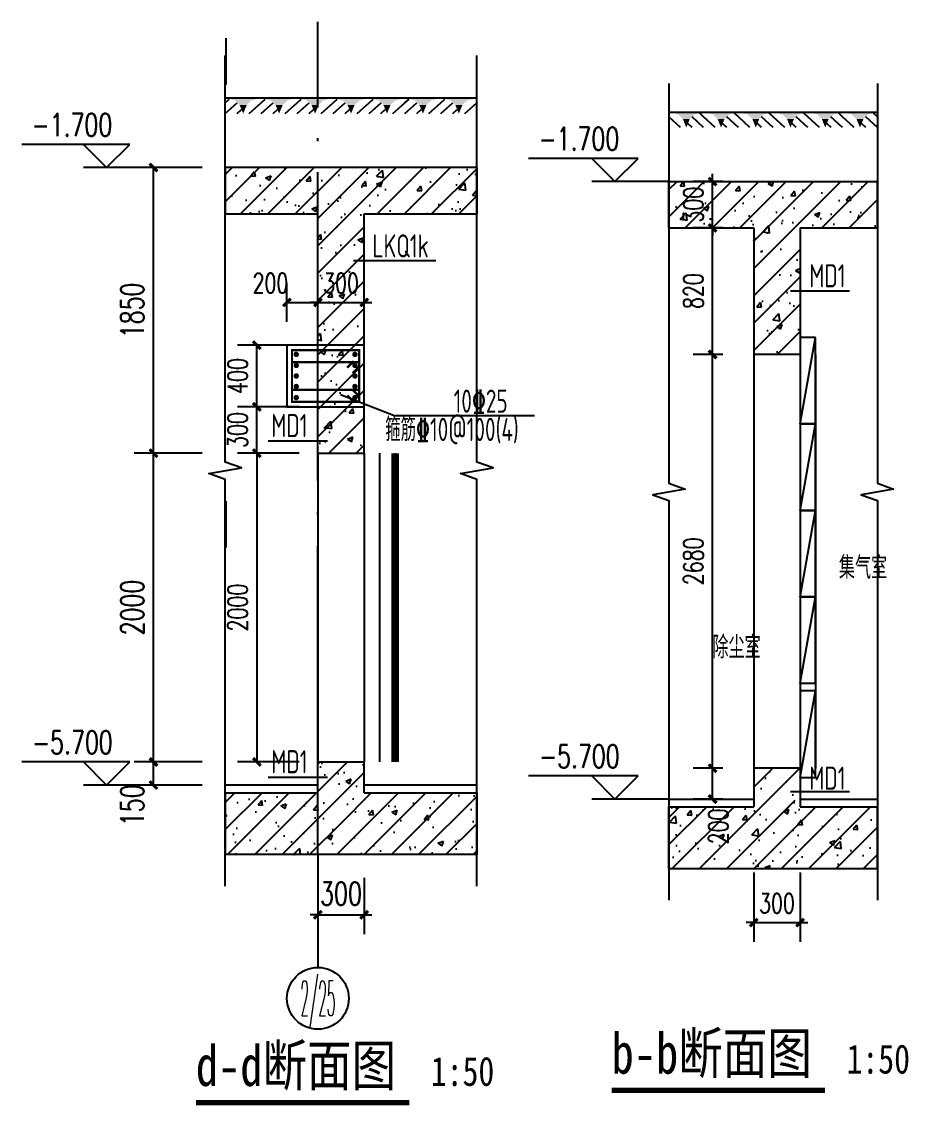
# Model space of a CAD drawing. Extents: x 37906 to 290206, y -18154 to 41246.
# Drawn here: x 100651 to 106392, y 20290 to 27310 of the extents above; entities that cross this region are included whole.
import ezdxf
from ezdxf.enums import TextEntityAlignment as Align

# ---------------------------------------------------------------- set-up
doc = ezdxf.new("R2010")
doc.units = 0
doc.header["$LTSCALE"] = 1000
doc.header["$MEASUREMENT"] = 0
doc.linetypes.add('DOTE', pattern=[2.42, 2, -0.2, 0.02, -0.2])
for name, color, linetype in [('A-面层', 151, 'Continuous'), ('AXIS', 3, 'Continuous'), ('AXIS_TEXT', 7, 'Continuous'), ('DIM_ELEV', 3, 'Continuous'), ('DIM_SYMB', 3, 'Continuous'), ('DOTE', 1, 'DOTE'), ('PUB_DIM', 3, 'Continuous'), ('PUB_HATCH', 8, 'Continuous'), ('PUB_TEXT', 7, 'Continuous'), ('REIN', 1, 'Continuous'), ('RF-M', 7, 'Continuous'), ('RF-QT', 30, 'Continuous'), ('SURFACE', 6, 'Continuous'), ('TEXT', 7, 'Continuous'), ('TWT_DIM', 3, 'Continuous')]:
    doc.layers.add(name, color=color, linetype=linetype)
doc.layers.add('RF-WZ', color=110, linetype='Continuous', lineweight=0)
doc.styles.add('_TCH_AXIS', font='COMPLEX', dxfattribs={"bigfont": 'GBCBIG'})
doc.styles.add('_TCH_DIM', font='SIMPLEX', dxfattribs={"bigfont": 'GBCBIG'})
doc.styles.add('_TCH_DIM_T3', font='SIMPLEX', dxfattribs={"width": 0.705882, "bigfont": 'GBCBIG'})
doc.styles.add('COMPLEX', font='COMPLEX.shx', dxfattribs={"width": 0.65})
doc.styles.add('KING-1', font='GBENOR', dxfattribs={"bigfont": 'GBCBIG'})
doc.styles.get("Standard").update_dxf_attribs({"font": 'tssdeng2.shx', "width": 0.7, "bigfont": 'hztxt.shx'})
doc.styles.add('TSSD_Rein', font='tssdeng2.shx', dxfattribs={"width": 0.7, "bigfont": 'tssdchn.shx'})
doc.styles.add('TYDG_01', font='', dxfattribs={"width": 0.8})
doc.styles.get('TYDG_01').set_extended_font_data('SimSun')
doc.dimstyles.new('_TCH_ARCH&&50', dxfattribs={"dimtxt": 127.5, "dimasz": 50, "dimexe": 125, "dimexo": 150, "dimgap": 61.25, "dimtad": 1, "dimdec": 0, "dimrnd": 5, "dimzin": 0, "dimdsep": 46, "dimtxsty": '_TCH_DIM_T3', "dimblk": 'ARCHTICK', "dimcen": 0.09, "dimclrt": 7, "dimazin": 2, "dimtfac": 1, "dimtdec": 0, "dimtix": 1, "dimtmove": 2, "dimatfit": 3, "dimfxl": 1, "dimtolj": 1, "dimtzin": 0, "dimarcsym": 0})
doc.dimstyles.new('_TWT_ARCH&&50', dxfattribs={"dimtxt": 148.75, "dimasz": 50, "dimexe": 125, "dimexo": 150, "dimgap": 63.125, "dimtad": 1, "dimdec": 0, "dimzin": 0, "dimdsep": 46, "dimtxsty": '_TCH_DIM_T3', "dimblk": 'ARCHTICK', "dimcen": 0.09, "dimclrt": 7, "dimazin": 2, "dimtfac": 1, "dimtdec": 0, "dimtix": 1, "dimtmove": 2, "dimatfit": 3, "dimfxl": 1, "dimtolj": 1, "dimtzin": 0, "dimarcsym": 0})
pattern_1 = [(45, (-1656698.88, -18145.32), (-88.388348, 88.388348), []), (50, (-1656698.88, -18145.32), (358.63009, -31.376067), [37.5, -412.5]), (355, (-1656698.9, -18145.3), (-69.37567, 376.09607), [30, -330]), (100.4514, (-1656669, -18147.93), (289.25469, 344.71977), [31.870095, -350.571056]), (46.1842, (-1656698.9, -18045.3), (533.62052, -82.75951), [56.25, -618.75]), (96.6356, (-1656654.4, -18052.2), (467.33135, 487.05894), [47.80514, -525.8565]), (351.1842, (-1656698.9, -18045.3), (467.33097, 487.0593), [45, -495]), (21, (-1656648.88, -18070.32), (298.453526, -201.309445), [37.5, -412.5]), (326, (-1656648.9, -18070.3), (121.657666, 362.57502), [30, -330]), (71.4514, (-1656624, -18087.1), (420.111314, 161.26525), [31.870095, -350.571056]), (37.5, (-1656698.88, -18145.32), (6.079928, 166.446927), [0, -326, 0, -335, 0, -331.25]), (7.5, (-1656698.88, -18145.32), (131.534769, 197.205856), [0, -191, 0, -318.5, 0, -126.25]), (327.5, (-1656810.38, -18145.32), (266.911218, -11.277436), [0, -125, 0, -390, 0, -517.5]), (317.5, (-1656860.38, -18145.32), (291.593085, 50.05249), [0, -162.5, 0, -259, 0, -367.5])]
pattern_2 = [(45, (-1667340.24, -18145.32), (-88.388348, 88.388348), []), (50, (-1667340.24, -18145.32), (358.63009, -31.376067), [37.5, -412.5]), (355, (-1667340.24, -18145.3), (-69.37567, 376.09607), [30, -330]), (100.4514, (-1667310.36, -18147.93), (289.25469, 344.71977), [31.870095, -350.571056]), (46.1842, (-1667340.24, -18045.3), (533.62052, -82.75951), [56.25, -618.75]), (96.6356, (-1667295.77, -18052.2), (467.33135, 487.05894), [47.80514, -525.8565]), (351.1842, (-1667340.24, -18045.3), (467.33097, 487.0593), [45, -495]), (21, (-1667290.24, -18070.32), (298.453526, -201.309445), [37.5, -412.5]), (326, (-1667290.24, -18070.3), (121.657666, 362.57502), [30, -330]), (71.4514, (-1667265.37, -18087.1), (420.111314, 161.26525), [31.870095, -350.571056]), (37.5, (-1667340.24, -18145.32), (6.079928, 166.446927), [0, -326, 0, -335, 0, -331.25]), (7.5, (-1667340.24, -18145.32), (131.534769, 197.205856), [0, -191, 0, -318.5, 0, -126.25]), (327.5, (-1667451.74, -18145.32), (266.911218, -11.277436), [0, -125, 0, -390, 0, -517.5]), (317.5, (-1667501.74, -18145.32), (291.593085, 50.05249), [0, -162.5, 0, -259, 0, -367.5])]

# ---------------------------------------------------------------- blocks, each defined once
blk = doc.blocks.new('_ArchTick')
at = {"color": 0, "linetype": 'ByBlock', "const_width": 0.4}
blk.add_lwpolyline([(-0.5, -0.5), (0.5, 0.5)], dxfattribs=at)
blk = doc.blocks.new('*D1166')
at = {"layer": 'Defpoints', "color": 0}
for p in [(105391.7, 21949.2), (105691.7, 21949.2), (105691.7, 21473.7)]:
    blk.add_point(p, dxfattribs=at)
at = {"layer": 'PUB_DIM', "color": 0, "lineweight": -2}
for p, q in [((105391.7, 21799.2), (105391.7, 21348.7)), ((105691.7, 21799.2), (105691.7, 21348.7)), ((105391.7, 21473.7), (105341.7, 21473.7)), ((105391.7, 21473.7), (105691.7, 21473.7)), ((105691.7, 21473.7), (105741.7, 21473.7))]:
    blk.add_line(p, q, dxfattribs=at)
at = {"layer": 'PUB_DIM', "color": 0, "lineweight": -2, "xscale": 50, "yscale": 50, "zscale": 50}
blk.add_blockref('_ArchTick', (105391.7, 21473.7), dxfattribs=at)
at = {"layer": 'PUB_DIM', "color": 0, "lineweight": -2, "xscale": 50, "yscale": 50, "zscale": 50, "rotation": 180}
blk.add_blockref('_ArchTick', (105691.7, 21473.7), dxfattribs=at)
at = {"layer": 'PUB_DIM', "color": 7, "insert": (105541.7, 21598.7), "char_height": 127.5, "attachment_point": 5, "style": '_TCH_DIM_T3'}
blk.add_mtext('\\A1;300', dxfattribs=at)
blk = doc.blocks.new('*D1167')
at = {"layer": 'Defpoints', "color": 0}
for p in [(105124.9, 26274.2), (105341.7, 26274.2), (105341.7, 25974.2)]:
    blk.add_point(p, dxfattribs=at)
at = {"layer": 'PUB_DIM', "color": 0, "lineweight": -2}
for p, q in [((105124.9, 26274.2), (105124.9, 26324.2)), ((105191.7, 26274.2), (104999.9, 26274.2)), ((105124.9, 25974.2), (105124.9, 26274.2)), ((105191.7, 25974.2), (104999.9, 25974.2)), ((105124.9, 25974.2), (105124.9, 25924.2))]:
    blk.add_line(p, q, dxfattribs=at)
at = {"layer": 'PUB_DIM', "color": 0, "lineweight": -2, "xscale": 50, "yscale": 50, "zscale": 50}
for p, rotation in [((105124.9, 26274.2), 270), ((105124.9, 25974.2), 90)]:
    blk.add_blockref('_ArchTick', p, dxfattribs=dict(at, rotation=rotation))
at = {"layer": 'PUB_DIM', "color": 7, "insert": (104999.9, 26124.2), "char_height": 127.5, "attachment_point": 5, "rotation": 90, "style": '_TCH_DIM_T3'}
blk.add_mtext('\\A1;300', dxfattribs=at)
blk = doc.blocks.new('*D1168')
at = {"layer": 'Defpoints', "color": 0}
for p in [(105124.9, 25974.2), (105341.7, 25974.2), (105341.7, 25154.2)]:
    blk.add_point(p, dxfattribs=at)
at = {"layer": 'PUB_DIM', "color": 0, "lineweight": -2}
for p, q in [((105191.7, 25974.2), (104999.9, 25974.2)), ((105124.9, 25154.2), (105124.9, 25974.2)), ((105191.7, 25154.2), (104999.9, 25154.2))]:
    blk.add_line(p, q, dxfattribs=at)
at = {"layer": 'PUB_DIM', "color": 0, "lineweight": -2, "xscale": 50, "yscale": 50, "zscale": 50}
for p, rotation in [((105124.9, 25974.2), 90), ((105124.9, 25154.2), 270)]:
    blk.add_blockref('_ArchTick', p, dxfattribs=dict(at, rotation=rotation))
at = {"layer": 'PUB_DIM', "color": 7, "insert": (104999.9, 25564.2), "char_height": 127.5, "attachment_point": 5, "rotation": 90, "style": '_TCH_DIM_T3'}
blk.add_mtext('\\A1;820', dxfattribs=at)
blk = doc.blocks.new('*D1169')
at = {"layer": 'Defpoints', "color": 0}
for p in [(105125.3, 25154.2), (105341.7, 25154.2), (105341.7, 22474.2)]:
    blk.add_point(p, dxfattribs=at)
at = {"layer": 'PUB_DIM', "color": 0, "lineweight": -2}
for p, q in [((105191.7, 25154.2), (105000.3, 25154.2)), ((105125.3, 22474.2), (105125.3, 25154.2)), ((105191.7, 22474.2), (105000.3, 22474.2))]:
    blk.add_line(p, q, dxfattribs=at)
at = {"layer": 'PUB_DIM', "color": 0, "lineweight": -2, "xscale": 50, "yscale": 50, "zscale": 50}
for p, rotation in [((105125.3, 25154.2), 90), ((105125.3, 22474.2), 270)]:
    blk.add_blockref('_ArchTick', p, dxfattribs=dict(at, rotation=rotation))
at = {"layer": 'PUB_DIM', "color": 7, "insert": (105000.3, 23814.2), "char_height": 127.5, "attachment_point": 5, "rotation": 90, "style": '_TCH_DIM_T3'}
blk.add_mtext('\\A1;2680', dxfattribs=at)
blk = doc.blocks.new('*D1170')
at = {"layer": 'Defpoints', "color": 0}
for p in [(105124.9, 22474.2), (105341.7, 22474.2), (105341.7, 22274.2)]:
    blk.add_point(p, dxfattribs=at)
at = {"layer": 'PUB_DIM', "color": 0, "lineweight": -2}
for p, q in [((105191.7, 22474.2), (104999.9, 22474.2)), ((105124.9, 22274.2), (105124.9, 22474.2)), ((105191.7, 22274.2), (104999.9, 22274.2))]:
    blk.add_line(p, q, dxfattribs=at)
at = {"layer": 'PUB_DIM', "color": 0, "lineweight": -2, "xscale": 50, "yscale": 50, "zscale": 50}
for p, rotation in [((105124.9, 22474.2), 90), ((105124.9, 22274.2), 270)]:
    blk.add_blockref('_ArchTick', p, dxfattribs=dict(at, rotation=rotation))
at = {"layer": 'PUB_DIM', "color": 7, "insert": (105162.4, 22097), "char_height": 127.5, "attachment_point": 5, "rotation": 90, "style": '_TCH_DIM_T3'}
blk.add_mtext('\\A1;200', dxfattribs=at)
blk = doc.blocks.new('*D1180')
at = {"layer": 'Defpoints', "color": 0}
for p in [(102568.9, 21914.6), (102868.9, 21914.6), (102868.9, 21524.3)]:
    blk.add_point(p, dxfattribs=at)
at = {"layer": 'TWT_DIM', "color": 0, "lineweight": -2}
for p, q in [((102568.9, 21764.6), (102568.9, 21399.3)), ((102868.9, 21764.6), (102868.9, 21399.3)), ((102568.9, 21524.3), (102518.9, 21524.3)), ((102568.9, 21524.3), (102868.9, 21524.3)), ((102868.9, 21524.3), (102918.9, 21524.3))]:
    blk.add_line(p, q, dxfattribs=at)
at = {"layer": 'TWT_DIM', "color": 0, "lineweight": -2, "xscale": 50, "yscale": 50, "zscale": 50}
blk.add_blockref('_ArchTick', (102568.9, 21524.3), dxfattribs=at)
at = {"layer": 'TWT_DIM', "color": 0, "lineweight": -2, "xscale": 50, "yscale": 50, "zscale": 50, "rotation": 180}
blk.add_blockref('_ArchTick', (102868.9, 21524.3), dxfattribs=at)
at = {"layer": 'TWT_DIM', "color": 7, "insert": (102718.9, 21661.8), "char_height": 148.75, "attachment_point": 5, "style": '_TCH_DIM_T3'}
blk.add_mtext('\\A1;300', dxfattribs=at)
blk = doc.blocks.new('*D1181')
at = {"layer": 'Defpoints', "color": 0}
for p in [(101504.3, 22514.6), (101968.9, 22514.6), (101968.9, 22364.6)]:
    blk.add_point(p, dxfattribs=at)
at = {"layer": 'TWT_DIM', "color": 0, "lineweight": -2}
for p, q in [((101818.9, 22514.6), (101379.3, 22514.6)), ((101504.3, 22364.6), (101504.3, 22514.6)), ((101818.9, 22364.6), (101379.3, 22364.6))]:
    blk.add_line(p, q, dxfattribs=at)
at = {"layer": 'TWT_DIM', "color": 0, "lineweight": -2, "xscale": 50, "yscale": 50, "zscale": 50}
for p, rotation in [((101504.3, 22514.6), 90), ((101504.3, 22364.6), 270)]:
    blk.add_blockref('_ArchTick', p, dxfattribs=dict(at, rotation=rotation))
at = {"layer": 'TWT_DIM', "color": 7, "insert": (101366.8, 22233.9), "char_height": 148.75, "attachment_point": 5, "rotation": 90, "style": '_TCH_DIM_T3'}
blk.add_mtext('\\A1;150', dxfattribs=at)
blk = doc.blocks.new('*D1182')
at = {"layer": 'Defpoints', "color": 0}
for p in [(101504.3, 24514.6), (101968.9, 24514.6), (101968.9, 22514.6)]:
    blk.add_point(p, dxfattribs=at)
at = {"layer": 'TWT_DIM', "color": 0, "lineweight": -2}
for p, q in [((101818.9, 24514.6), (101379.3, 24514.6)), ((101504.3, 22514.6), (101504.3, 24514.6)), ((101818.9, 22514.6), (101379.3, 22514.6))]:
    blk.add_line(p, q, dxfattribs=at)
at = {"layer": 'TWT_DIM', "color": 0, "lineweight": -2, "xscale": 50, "yscale": 50, "zscale": 50}
for p, rotation in [((101504.3, 24514.6), 90), ((101504.3, 22514.6), 270)]:
    blk.add_blockref('_ArchTick', p, dxfattribs=dict(at, rotation=rotation))
at = {"layer": 'TWT_DIM', "color": 7, "insert": (101366.8, 23514.6), "char_height": 148.75, "attachment_point": 5, "rotation": 90, "style": '_TCH_DIM_T3'}
blk.add_mtext('\\A1;2000', dxfattribs=at)
blk = doc.blocks.new('*D1183')
at = {"layer": 'Defpoints', "color": 0}
for p in [(101504.3, 26364.6), (101968.9, 26364.6), (101968.9, 24514.6)]:
    blk.add_point(p, dxfattribs=at)
at = {"layer": 'TWT_DIM', "color": 0, "lineweight": -2}
for p, q in [((101818.9, 26364.6), (101379.3, 26364.6)), ((101504.3, 24514.6), (101504.3, 26364.6)), ((101818.9, 24514.6), (101379.3, 24514.6))]:
    blk.add_line(p, q, dxfattribs=at)
at = {"layer": 'TWT_DIM', "color": 0, "lineweight": -2, "xscale": 50, "yscale": 50, "zscale": 50}
for p, rotation in [((101504.3, 26364.6), 90), ((101504.3, 24514.6), 270)]:
    blk.add_blockref('_ArchTick', p, dxfattribs=dict(at, rotation=rotation))
at = {"layer": 'TWT_DIM', "color": 7, "insert": (101366.8, 25439.6), "char_height": 148.75, "attachment_point": 5, "rotation": 90, "style": '_TCH_DIM_T3'}
blk.add_mtext('\\A1;1850', dxfattribs=at)
blk = doc.blocks.new('$LinePat$自然土壤')
at = {"color": 0}
for p, q in [((0, -90), (71, -19)), ((0, -300), (211, -89)), ((420, -300), (630, -90)), ((210, -300), (286, -224))]:
    blk.add_line(p, q, dxfattribs=at)
for points in [[(0, 0), (630, 0), (168, -45), (462, -45)], [(168, -45), (462, -45), (252, -132), (378, -132)], [(252, -132), (378, -132), (315, -300)]]:
    blk.add_solid(points, dxfattribs=at)
blk = doc.blocks.new('_AXISO')
blk.add_circle((0, 0), 0.5)
at = {"layer": 'AXIS_TEXT', "style": 'COMPLEX', "width": 1.041667}
blk.add_attdef('A', text='', height=0.56, dxfattribs=at).set_placement((-0.25, -0.28), (0.25, -0.28), align=Align.FIT)
blk = doc.blocks.new('*D1184')
at = {"layer": 'Defpoints', "color": 0}
for p in [(102568.9, 25491.1), (102368.9, 25214.6), (102568.9, 25214.6)]:
    blk.add_point(p, dxfattribs=at)
at = {"layer": 'PUB_DIM', "color": 0, "lineweight": -2}
for p, q in [((102368.9, 25364.6), (102368.9, 25616.1)), ((102568.9, 25364.6), (102568.9, 25616.1)), ((102368.9, 25491.1), (102568.9, 25491.1))]:
    blk.add_line(p, q, dxfattribs=at)
at = {"layer": 'PUB_DIM', "color": 0, "lineweight": -2, "xscale": 50, "yscale": 50, "zscale": 50, "rotation": 180}
blk.add_blockref('_ArchTick', (102368.9, 25491.1), dxfattribs=at)
at = {"layer": 'PUB_DIM', "color": 0, "lineweight": -2, "xscale": 50, "yscale": 50, "zscale": 50}
blk.add_blockref('_ArchTick', (102568.9, 25491.1), dxfattribs=at)
at = {"layer": 'PUB_DIM', "color": 7, "insert": (102261.8, 25616.1), "char_height": 127.5, "attachment_point": 5, "style": '_TCH_DIM_T3'}
blk.add_mtext('\\A1;200', dxfattribs=at)
blk = doc.blocks.new('*D1185')
at = {"layer": 'Defpoints', "color": 0}
for p in [(102173.8, 24814.6), (102598.9, 24814.6), (102598.9, 24514.6)]:
    blk.add_point(p, dxfattribs=at)
at = {"layer": 'PUB_DIM', "color": 0, "lineweight": -2}
for p, q in [((102173.8, 24814.6), (102173.8, 24864.6)), ((102448.9, 24814.6), (102048.8, 24814.6)), ((102173.8, 24514.6), (102173.8, 24814.6)), ((102448.9, 24514.6), (102048.8, 24514.6)), ((102173.8, 24514.6), (102173.8, 24464.6))]:
    blk.add_line(p, q, dxfattribs=at)
at = {"layer": 'PUB_DIM', "color": 0, "lineweight": -2, "xscale": 50, "yscale": 50, "zscale": 50}
for p, rotation in [((102173.8, 24814.6), 270), ((102173.8, 24514.6), 90)]:
    blk.add_blockref('_ArchTick', p, dxfattribs=dict(at, rotation=rotation))
at = {"layer": 'PUB_DIM', "color": 7, "insert": (102048.8, 24664.6), "char_height": 127.5, "attachment_point": 5, "rotation": 90, "style": '_TCH_DIM_T3'}
blk.add_mtext('\\A1;300', dxfattribs=at)
blk = doc.blocks.new('*D1186')
at = {"layer": 'Defpoints', "color": 0}
for p in [(102173.8, 25214.6), (102598.9, 25214.6), (102598.9, 24814.6)]:
    blk.add_point(p, dxfattribs=at)
at = {"layer": 'PUB_DIM', "color": 0, "lineweight": -2}
for p, q in [((102448.9, 25214.6), (102048.8, 25214.6)), ((102173.8, 24814.6), (102173.8, 25214.6)), ((102448.9, 24814.6), (102048.8, 24814.6))]:
    blk.add_line(p, q, dxfattribs=at)
at = {"layer": 'PUB_DIM', "color": 0, "lineweight": -2, "xscale": 50, "yscale": 50, "zscale": 50}
for p, rotation in [((102173.8, 25214.6), 90), ((102173.8, 24814.6), 270)]:
    blk.add_blockref('_ArchTick', p, dxfattribs=dict(at, rotation=rotation))
at = {"layer": 'PUB_DIM', "color": 7, "insert": (102048.8, 25014.6), "char_height": 127.5, "attachment_point": 5, "rotation": 90, "style": '_TCH_DIM_T3'}
blk.add_mtext('\\A1;400', dxfattribs=at)
blk = doc.blocks.new('*D1187')
at = {"layer": 'Defpoints', "color": 0}
for p in [(102598.9, 24514.6), (102173.8, 22514.6), (102598.9, 22514.6)]:
    blk.add_point(p, dxfattribs=at)
at = {"layer": 'PUB_DIM', "color": 0, "lineweight": -2}
for p, q in [((102448.9, 24514.6), (102048.8, 24514.6)), ((102173.8, 24514.6), (102173.8, 22514.6)), ((102448.9, 22514.6), (102048.8, 22514.6))]:
    blk.add_line(p, q, dxfattribs=at)
at = {"layer": 'PUB_DIM', "color": 0, "lineweight": -2, "xscale": 50, "yscale": 50, "zscale": 50}
for p, rotation in [((102173.8, 24514.6), 90), ((102173.8, 22514.6), 270)]:
    blk.add_blockref('_ArchTick', p, dxfattribs=dict(at, rotation=rotation))
at = {"layer": 'PUB_DIM', "color": 7, "insert": (102048.8, 23514.6), "char_height": 127.5, "attachment_point": 5, "rotation": 90, "style": '_TCH_DIM_T3'}
blk.add_mtext('\\A1;2000', dxfattribs=at)
blk = doc.blocks.new('*D1188')
at = {"layer": 'Defpoints', "color": 0}
for p in [(102868.9, 25491.1), (102568.9, 25214.6), (102868.9, 25214.6)]:
    blk.add_point(p, dxfattribs=at)
at = {"layer": 'PUB_DIM', "color": 0, "lineweight": -2}
for p, q in [((102568.9, 25364.6), (102568.9, 25616.1)), ((102868.9, 25364.6), (102868.9, 25616.1)), ((102568.9, 25491.1), (102518.9, 25491.1)), ((102568.9, 25491.1), (102868.9, 25491.1)), ((102868.9, 25491.1), (102918.9, 25491.1))]:
    blk.add_line(p, q, dxfattribs=at)
at = {"layer": 'PUB_DIM', "color": 0, "lineweight": -2, "xscale": 50, "yscale": 50, "zscale": 50}
blk.add_blockref('_ArchTick', (102568.9, 25491.1), dxfattribs=at)
at = {"layer": 'PUB_DIM', "color": 0, "lineweight": -2, "xscale": 50, "yscale": 50, "zscale": 50, "rotation": 180}
blk.add_blockref('_ArchTick', (102868.9, 25491.1), dxfattribs=at)
at = {"layer": 'PUB_DIM', "color": 7, "insert": (102718.9, 25616.1), "char_height": 127.5, "attachment_point": 5, "style": '_TCH_DIM_T3'}
blk.add_mtext('\\A1;300', dxfattribs=at)

msp = doc.modelspace()

# ---------------------------------------------------------------- hatches: boundary and pattern name
at = {"layer": 'PUB_HATCH'}
h = msp.add_hatch(dxfattribs=at)
h.set_pattern_fill('钢筋混凝土', color=256, scale=50, style=0)
h.set_pattern_definition(pattern_1)
h.paths.add_polyline_path([(101968.9, 26064.6), (102568.9, 26064.6), (102718.9, 26164.6), (102718.9, 26364.6), (101968.9, 26364.6)])
h = msp.add_hatch(dxfattribs=at)
h.set_pattern_fill('钢筋混凝土', color=256, scale=50, style=0)
h.set_pattern_definition(pattern_1)
h.paths.add_polyline_path([(102718.9, 26164.6), (102868.9, 26064.6), (103598.5, 26064.6), (103598.5, 26364.6), (102718.9, 26364.6)])
h = msp.add_hatch(dxfattribs=at)
h.set_pattern_fill('钢筋混凝土', color=256, scale=50, style=0)
h.set_pattern_definition(pattern_2)
h.paths.add_polyline_path([(105591.7, 25974.2), (105591.7, 26274.2), (104842.2, 26274.2), (104842.2, 25974.2)])
h = msp.add_hatch(dxfattribs=at)
h.set_pattern_fill('钢筋混凝土', color=256, scale=50, style=0)
h.set_pattern_definition(pattern_2)
h.paths.add_polyline_path([(106191.9, 26274.2), (105591.7, 26274.2), (105391.7, 25974.2), (105391.7, 25154.2), (105691.7, 25154.2), (105691.7, 25974.2), (106191.9, 25974.2)])
h = msp.add_hatch(dxfattribs=at)
h.set_pattern_fill('钢筋混凝土', color=256, scale=50, style=0)
h.set_pattern_definition(pattern_1)
h.paths.add_polyline_path([(102868.9, 24514.6), (102868.9, 26064.6), (102718.9, 26164.6), (102568.9, 26064.6), (102568.9, 24514.6)])
h = msp.add_hatch(dxfattribs=at)
h.set_pattern_fill('钢筋混凝土', color=256, scale=50, style=0)
h.set_pattern_definition(pattern_1)
h.paths.add_polyline_path([(102718.9, 22181.3), (102868.9, 22314.6), (102868.9, 22514.6), (102568.9, 22514.6), (102568.9, 22314.6)])
h = msp.add_hatch(dxfattribs=at)
h.set_pattern_fill('钢筋混凝土', color=256, scale=50, style=0)
h.set_pattern_definition([(45, (-1667340.24, -18145.32), (-88.388348, 88.388348), []), (50, (-1667340.24, -18145.32), (358.63009, -31.376067), [37.5, -412.5]), (355, (-1667340.24, -18145.3), (-69.37567, 376.09607), [30, -330]), (100.4514, (-1667310.36, -18147.93), (289.25469, 344.71977), [31.870095, -350.571056]), (46.1842, (-1667340.24, -18045.3), (533.62052, -82.75951), [56.25, -618.75]), (96.6356, (-1667295.77, -18052.2), (467.33135, 487.05894), [47.80514, -525.8565]), (351.1842, (-1667340.24, -18045.3), (467.33097, 487.0593), [45, -495]), (21, (-1667290.24, -18070.32), (298.453526, -201.309445), [37.5, -412.5]), (326, (-1667290.24, -18070.3), (121.657666, 362.57502), [30, -330]), (71.4514, (-1667265.37, -18087.1), (420.111314, 161.26525), [31.870095, -350.571056]), (37.5, (-1667340.24, -18145.32), (6.079928, 166.446927), [0, -326, 0, -335, 0, -331.25]), (7.5, (-1667340.24, -18145.32), (131.534769, 197.205856), [0, -191, 0, -318.5, 0, -126.25]), (327.5, (-1667451.74, -18145.32), (266.911218, -11.277436), [0, -125, 0, -390, 0, -517.5]), (317.5, (-1667501.74, -18145.32), (291.593085, 50.05249), [0, -162.5, 0, -259, 0, -367.5])])
h.paths.add_polyline_path([(105591.7, 21824.2), (105691.7, 22474.2), (105391.7, 22474.2), (105391.7, 22224.2), (104842.2, 22224.2), (104842.2, 21824.2)])
h = msp.add_hatch(dxfattribs=at)
h.set_pattern_fill('钢筋混凝土', color=256, scale=50, style=0)
h.set_pattern_definition(pattern_1)
h.paths.add_polyline_path([(101968.9, 21914.6), (102718.9, 21914.6), (102718.9, 22181.3), (102568.9, 22314.6), (101968.9, 22314.6)])
h = msp.add_hatch(dxfattribs=at)
h.set_pattern_fill('钢筋混凝土', color=256, scale=50, style=0)
h.set_pattern_definition(pattern_1)
h.paths.add_polyline_path([(102718.9, 22181.3), (102718.9, 21914.6), (103598.5, 21914.6), (103598.5, 22314.6), (102868.9, 22314.6)])
h = msp.add_hatch(dxfattribs=at)
h.set_pattern_fill('钢筋混凝土', color=256, scale=50, style=0)
h.set_pattern_definition(pattern_2)
h.paths.add_polyline_path([(106191.9, 22224.2), (105591.7, 22224.2), (105591.7, 21824.2), (106191.9, 21824.2)])

# ---------------------------------------------------------------- linework, layer by layer
for p, q in [((103333.2, 25761), (102800, 25761.1)), ((106012.5, 25564.2), (105629.3, 25564.2)), ((102248.1, 24594.4), (102631.4, 24594.4)), ((102248.1, 22416.5), (102631.4, 22416.5)), ((106012.5, 22320.4), (105629.2, 22320.4))]:
    msp.add_line(p, q)
at = {"layer": 'A-面层'}
for points in [[(102568.9, 22364.6), (101968.9, 22364.6)], [(103598.5, 22364.6), (102868.9, 22364.6)], [(104842.2, 22274.2), (105391.7, 22274.2)], [(105691.7, 22274.2), (106191.9, 22274.2)]]:
    msp.add_lwpolyline(points, dxfattribs=at)
at = {"layer": 'AXIS'}
msp.add_line((102568.9, 21914.6), (102568.9, 21183.3), dxfattribs=at)
at = {"layer": 'DIM_ELEV'}
for p, q in [((104642.2, 26424.2), (103933.8, 26424.2)), ((104492.2, 26274.2), (104342.2, 26424.2)), ((104492.2, 26274.2), (104642.2, 26424.2)), ((104842.2, 26274.2), (104342.2, 26274.2)), ((104642.2, 22424.2), (103933.8, 22424.2)), ((104492.2, 22274.2), (104342.2, 22424.2)), ((104492.2, 22274.2), (104642.2, 22424.2)), ((104842.2, 22274.2), (104342.2, 22274.2))]:
    msp.add_line(p, q, dxfattribs=at)
at = {"layer": 'DIM_SYMB'}
for points in [[(101968.9, 21710.5), (101968.9, 24343.9), (101863.9, 24382.1), (102073.9, 24419.1), (101968.9, 24456.4), (101968.9, 27089.8)], [(103598.5, 21710.5), (103598.5, 24343.9), (103493.5, 24382.1), (103703.5, 24419.1), (103598.5, 24456.4), (103598.5, 27089.8)], [(104842.2, 26909.3), (104842.2, 24320.1), (104947.2, 24281.9), (104737.2, 24244.9), (104842.2, 24207.6), (104842.2, 21618.4)], [(106191.9, 26909.3), (106191.9, 24320.1), (106296.9, 24281.9), (106086.9, 24244.9), (106191.9, 24207.6), (106191.9, 21618.4)]]:
    msp.add_lwpolyline(points, dxfattribs=at)
at = {"layer": 'DIM_SYMB', "const_width": 35}
msp.add_lwpolyline([(104470.9, 20387.8), (105852.3, 20387.8)], dxfattribs=at)
at = {"layer": 'DIM_SYMB', "lineweight": -3, "const_width": 35}
msp.add_lwpolyline([(101778.9, 20308), (103160.3, 20308)], dxfattribs=at)
at = {"layer": 'DOTE'}
msp.add_line((102568.9, 21914.6), (102568.9, 27309.6), dxfattribs=at)
at = {"layer": 'PUB_DIM'}
for p, q in [((101351, 26514.6), (100651, 26514.6)), ((101201, 26364.6), (101051, 26514.6)), ((101201, 26364.6), (101351, 26514.6)), ((101551, 26364.6), (101051, 26364.6)), ((101351, 22514.6), (100651, 22514.6)), ((101201, 22364.6), (101051, 22514.6)), ((101201, 22364.6), (101351, 22514.6)), ((101551, 22364.6), (101051, 22364.6))]:
    msp.add_line(p, q, dxfattribs=at)
at = {"layer": 'REIN', "const_width": 15}
msp.add_lwpolyline([(102836.4, 25182.1), (102836.4, 24847.1), (102401.4, 24847.1), (102401.4, 25182.1)], close=True, dxfattribs=at)
at = {"layer": 'REIN', "const_width": 17.5}
for points in [[(102437.7, 25154.4, -1), (102420.2, 25154.4, -1)], [(102800.1, 25154.4, 1), (102817.6, 25154.4, 1)], [(102437.7, 25082.9, -1), (102420.2, 25082.9, -1)], [(102800.1, 25082.9, 1), (102817.6, 25082.9, 1)], [(102437.7, 25014.6, -1), (102420.2, 25014.6, -1)], [(102800.1, 25014.6, 1), (102817.6, 25014.6, 1)], [(102437.7, 24946.4, 1), (102420.2, 24946.4, 1)], [(102800.1, 24946.4, -1), (102817.6, 24946.4, -1)], [(102437.7, 24874.4, -1), (102420.2, 24874.4, -1)], [(102800.1, 24874.4, 1), (102817.6, 24874.4, 1)]]:
    msp.add_lwpolyline(points, format="xyb", close=True, dxfattribs=at)
at = {"layer": 'REIN', "const_width": 15}
for points in [[(102401.4, 25104.6), (102836.4, 25104.6)], [(102801.1, 25110.6), (102758.6, 25068.2)], [(102794, 25032.9), (102836.4, 25075.3)], [(102401.4, 24924.7), (102836.4, 24924.7)], [(102794, 24924.9), (102836.4, 24882.5)], [(102801.1, 24847.1), (102758.6, 24889.6)]]:
    msp.add_lwpolyline(points, dxfattribs=at)
at = {"layer": 'RF-M'}
for p, q in [((105391.7, 25154.2), (105391.7, 22474.2)), ((105691.7, 25154.2), (105691.7, 22474.2)), ((105791.7, 25154.2), (105791.7, 22474.2)), ((102568.9, 24514.6), (102568.9, 22514.6)), ((102868.9, 24514.6), (102868.9, 22514.6)), ((102968.9, 24514.6), (102968.9, 22514.6)), ((103068.9, 24514.6), (103068.9, 22514.6))]:
    msp.add_line(p, q, dxfattribs=at)
for points in [[(105691.7, 24704.2), (105791.7, 25264.2)], [(105791.7, 25264.2), (105691.7, 25264.2), (105691.7, 24704.2), (105791.7, 24704.2), (105791.7, 25264.2)], [(105691.7, 24144.2), (105791.7, 24704.2)], [(105791.7, 24704.2), (105691.7, 24704.2), (105691.7, 24144.2), (105791.7, 24144.2), (105791.7, 24704.2)], [(105691.7, 23584.2), (105791.7, 24144.2)], [(105791.7, 24144.2), (105691.7, 24144.2), (105691.7, 23584.2), (105791.7, 23584.2), (105791.7, 24144.2)], [(105691.7, 23024.2), (105791.7, 23584.2)], [(105791.7, 23584.2), (105691.7, 23584.2), (105691.7, 23024.2), (105791.7, 23024.2), (105791.7, 23584.2)], [(105691.7, 22414.2), (105791.7, 22974.2)], [(105791.7, 22974.2), (105691.7, 22974.2), (105691.7, 22414.2), (105791.7, 22414.2), (105791.7, 22974.2)]]:
    msp.add_lwpolyline(points, dxfattribs=at)
at = {"layer": 'RF-M', "const_width": 50}
msp.add_lwpolyline([(103068.9, 24514.6), (103068.9, 22514.6)], dxfattribs=at)
at = {"layer": 'RF-QT'}
for p, q in [((101974.4, 26903.3), (101974.4, 27203.3)), ((103598.5, 26364.6), (101968.9, 26364.6)), ((101968.9, 26364.6), (101968.9, 26064.6)), ((103598.5, 26364.6), (103598.5, 26064.6)), ((104842.2, 25974.2), (104842.2, 26274.2)), ((104842.2, 26274.2), (106191.9, 26274.2)), ((106191.9, 25974.2), (106191.9, 26274.2)), ((101968.9, 26064.6), (102568.9, 26064.6)), ((102568.9, 24514.6), (102568.9, 26064.6)), ((102868.9, 26064.6), (103598.5, 26064.6)), ((102868.9, 24514.6), (102868.9, 26064.6)), ((104842.2, 25974.2), (105391.7, 25974.2)), ((105391.7, 25974.2), (105391.7, 25154.2)), ((105691.7, 25974.2), (105691.7, 25154.2)), ((105691.7, 25974.2), (106191.9, 25974.2)), ((105691.7, 25154.2), (105391.7, 25154.2)), ((102568.9, 24514.6), (102868.9, 24514.6)), ((101974.4, 23903.3), (101974.4, 24203.3)), ((102568.9, 22314.6), (102568.9, 22514.6)), ((102568.9, 22514.6), (102868.9, 22514.6)), ((102868.9, 22314.6), (102868.9, 22514.6)), ((105391.7, 22474.2), (105391.7, 22224.2)), ((105691.7, 22474.2), (105391.7, 22474.2)), ((105691.7, 22474.2), (105691.7, 22224.2)), ((101968.9, 22314.6), (102568.9, 22314.6)), ((101968.9, 22314.6), (101968.9, 21914.6)), ((102868.9, 22314.6), (103598.5, 22314.6)), ((103598.5, 22314.6), (103598.5, 21914.6)), ((104842.2, 22224.2), (105391.7, 22224.2)), ((104842.2, 21824.2), (104842.2, 22224.2)), ((105691.7, 22224.2), (106191.9, 22224.2)), ((106191.9, 21824.2), (106191.9, 22224.2)), ((103598.5, 21914.6), (101968.9, 21914.6)), ((104842.2, 21824.2), (106191.9, 21824.2))]:
    msp.add_line(p, q, dxfattribs=at)
at = {"layer": 'SURFACE'}
for p, q in [((103598.5, 26814.6), (101968.9, 26814.6)), ((104842.2, 26724.2), (106191.9, 26724.2))]:
    msp.add_line(p, q, dxfattribs=at)
at = {"layer": 'TEXT'}
for p in [(102715.1, 24895.7), (103970.7, 24755.9)]:
    msp.add_line(p, (103068.9, 24755.9), dxfattribs=at)
msp.add_lwpolyline([(102368.9, 24814.6), (102868.9, 24814.6), (102868.9, 25214.6), (102368.9, 25214.6)], close=True, dxfattribs=at)

# ---------------------------------------------------------------- block references
at = {"layer": 'AXIS'}
ref = msp.add_blockref('_AXISO', (102568.9, 20983.3), dxfattribs=dict(at, xscale=400, yscale=400, zscale=400))
ref.add_attrib('A', '2/25', dxfattribs={"layer": 'AXIS_TEXT', "height": 226.27, "style": '_TCH_AXIS', "width": 0.276316}).set_placement((102455.8, 20870.2), (102682, 20870.2), align=Align.FIT)
at = {"layer": 'SURFACE', "color": 8, "xscale": 0.3695249676388078, "yscale": 0.3333333333333333, "zscale": 0.3333333333333333}
for p in [(101968.9, 26814.3), (102201.7, 26814.3), (102434.5, 26814.3), (102667.3, 26814.3), (102900.1, 26814.3), (103132.9, 26814.3), (103365.7, 26814.3)]:
    msp.add_blockref('$LinePat$自然土壤', p, dxfattribs=at)
at = {"layer": 'SURFACE', "color": 8, "xscale": -0.3570707885296716, "yscale": 0.3333333333333333, "zscale": 0.3333333333333333, "rotation": 3.771104780447843e-05}
for p in [(105067.1, 26723.9), (105292.1, 26723.9), (105517, 26723.9), (105742, 26723.9), (105967, 26723.9), (106191.9, 26723.9)]:
    msp.add_blockref('$LinePat$自然土壤', p, dxfattribs=at)

# ---------------------------------------------------------------- texts
at = {"width": 0.7}
msp.add_text('LKQ1k', height=150, rotation=359.99028, dxfattribs=at).set_placement((102922.2, 25782.2))
for p in [(105751.2, 25588.8), (102267.2, 24619), (102267.2, 22441.1), (105751.1, 22334.4)]:
    msp.add_text('MD1', height=150, dxfattribs=at).set_placement(p)
at = {"layer": 'PUB_TEXT'}
for s, height, style, width, p in [('-1.700', 148.75, '_TCH_DIM', 0.705882, (100715.5, 26567.1)), ('-1.700', 148.75, '_TCH_DIM', 0.705882, (103998.3, 26476.7)), ('-5.700', 148.75, '_TCH_DIM', 0.705882, (100718.5, 22567.1)), ('-5.700', 148.75, '_TCH_DIM', 0.705882, (104001.3, 22476.7)), ('b-b断面图', 264.35, 'TYDG_01', 0.8, (104470.9, 20496.2)), ('d-d断面图', 264.35, 'TYDG_01', 0.8, (101778.9, 20416.4)), ('1:50', 188.82, 'TYDG_01', 0.8, (105992.3, 20496.2)), ('1:50', 188.82, 'TYDG_01', 0.8, (103300.3, 20416.4))]:
    msp.add_text(s, height=height, dxfattribs=dict(at, style=style, width=width)).set_placement(p)
at = {"layer": 'RF-WZ', "style": 'KING-1'}
for s, p in [('集气室', (105942.7, 23701)), ('除尘室', (105123.9, 23185.5))]:
    msp.add_text(s, height=144.68, rotation=0.00004, dxfattribs=at).set_placement(p)
at = {"layer": 'TEXT', "color": 4, "ltscale": 100, "style": 'TSSD_Rein', "width": 0.7}
for s, p in [('10%%13225', (103447.9, 24776.6)), ('箍筋%%13210@100(4)', (103005.2, 24593.3))]:
    msp.add_text(s, height=150, dxfattribs=at).set_placement(p)

# ---------------------------------------------------------------- dimensions: what is measured, and where the dimension line sits
at = {"layer": 'PUB_DIM'}
for p1, p2, distance, picture, middle in [((105341.7, 25974.2), (105341.7, 26274.2), 216.8, '*D1167', (104999.9, 26124.2)), ((105341.7, 25154.2), (105341.7, 25974.2), 216.8, '*D1168', (104999.9, 25564.2)), ((102568.9, 25214.6), (102868.9, 25214.6), 276.4, '*D1188', (102718.9, 25616.1)), ((102598.9, 24814.6), (102598.9, 25214.6), 425.1, '*D1186', (102048.8, 25014.6)), ((105341.7, 22474.2), (105341.7, 25154.2), 216.4, '*D1169', (105000.3, 23814.2)), ((102598.9, 24514.6), (102598.9, 24814.6), 425.1, '*D1185', (102048.8, 24664.6)), ((102598.9, 24514.6), (102598.9, 22514.6), -425.1, '*D1187', (102048.8, 23514.6)), ((105391.7, 21949.2), (105691.7, 21949.2), -475.5, '*D1166', (105541.7, 21598.7))]:
    dim = msp.add_aligned_dim(p1=p1, p2=p2, distance=distance, dimstyle='_TCH_ARCH&&50', dxfattribs=at)
    dim.commit()
    dim.dimension.update_dxf_attribs({"geometry": picture, "text_midpoint": middle})
for base, p1, p2, angle, picture, middle in [((102568.9, 25491.1), (102368.9, 25214.6), (102568.9, 25214.6), 0, '*D1184', (102261.8, 25616.1)), ((105124.9, 22474.2), (105341.7, 22274.2), (105341.7, 22474.2), 90.00004, '*D1170', (105162.4, 22097))]:
    dim = msp.add_linear_dim(base=base, p1=p1, p2=p2, angle=angle, dimstyle='_TCH_ARCH&&50', dxfattribs=at)
    dim.commit()
    dim.dimension.update_dxf_attribs({"geometry": picture, "text_midpoint": middle, "dimtype": 161})
at = {"layer": 'TWT_DIM'}
for p1, p2, distance, picture, middle in [((101968.9, 24514.6), (101968.9, 26364.6), 464.6, '*D1183', (101366.8, 25439.6)), ((101968.9, 22514.6), (101968.9, 24514.6), 464.6, '*D1182', (101366.8, 23514.6)), ((102568.9, 21914.6), (102868.9, 21914.6), -390.3, '*D1180', (102718.9, 21661.8))]:
    dim = msp.add_aligned_dim(p1=p1, p2=p2, distance=distance, dimstyle='_TWT_ARCH&&50', dxfattribs=at)
    dim.commit()
    dim.dimension.update_dxf_attribs({"geometry": picture, "text_midpoint": middle})
dim = msp.add_linear_dim(base=(101504.3, 22514.6), p1=(101968.9, 22364.6), p2=(101968.9, 22514.6), angle=90, dimstyle='_TWT_ARCH&&50', dxfattribs=at)
dim.commit()
dim.dimension.update_dxf_attribs({"geometry": '*D1181', "text_midpoint": (101366.8, 22233.9), "dimtype": 161})

doc.saveas('drawing.dxf')
